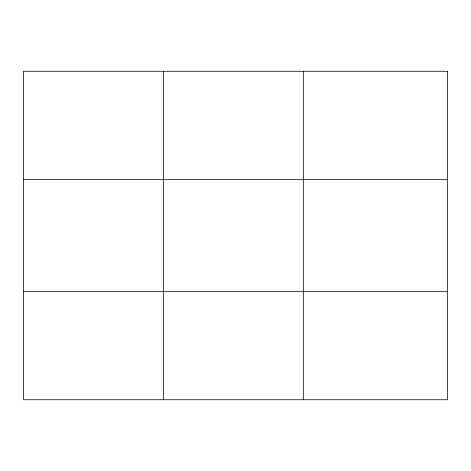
<?xml version="1.0" encoding="UTF-8"?>
<svg xmlns="http://www.w3.org/2000/svg" width="471" height="471" viewBox="0 0 471 471"><rect width="100%" height="100%" fill="white"/><g stroke="black" fill="none" stroke-linecap="round" stroke-linejoin="round"><path stroke-width="0.71" d="M163.437 399.738L163.437 71.262M303.324 399.738L303.324 71.262M23.55 179.657L447.45 179.657M23.55 291.343L447.45 291.343M447.45 71.262L447.45 399.738L23.55 399.738L23.55 71.262L447.45 71.262"/></g></svg>
